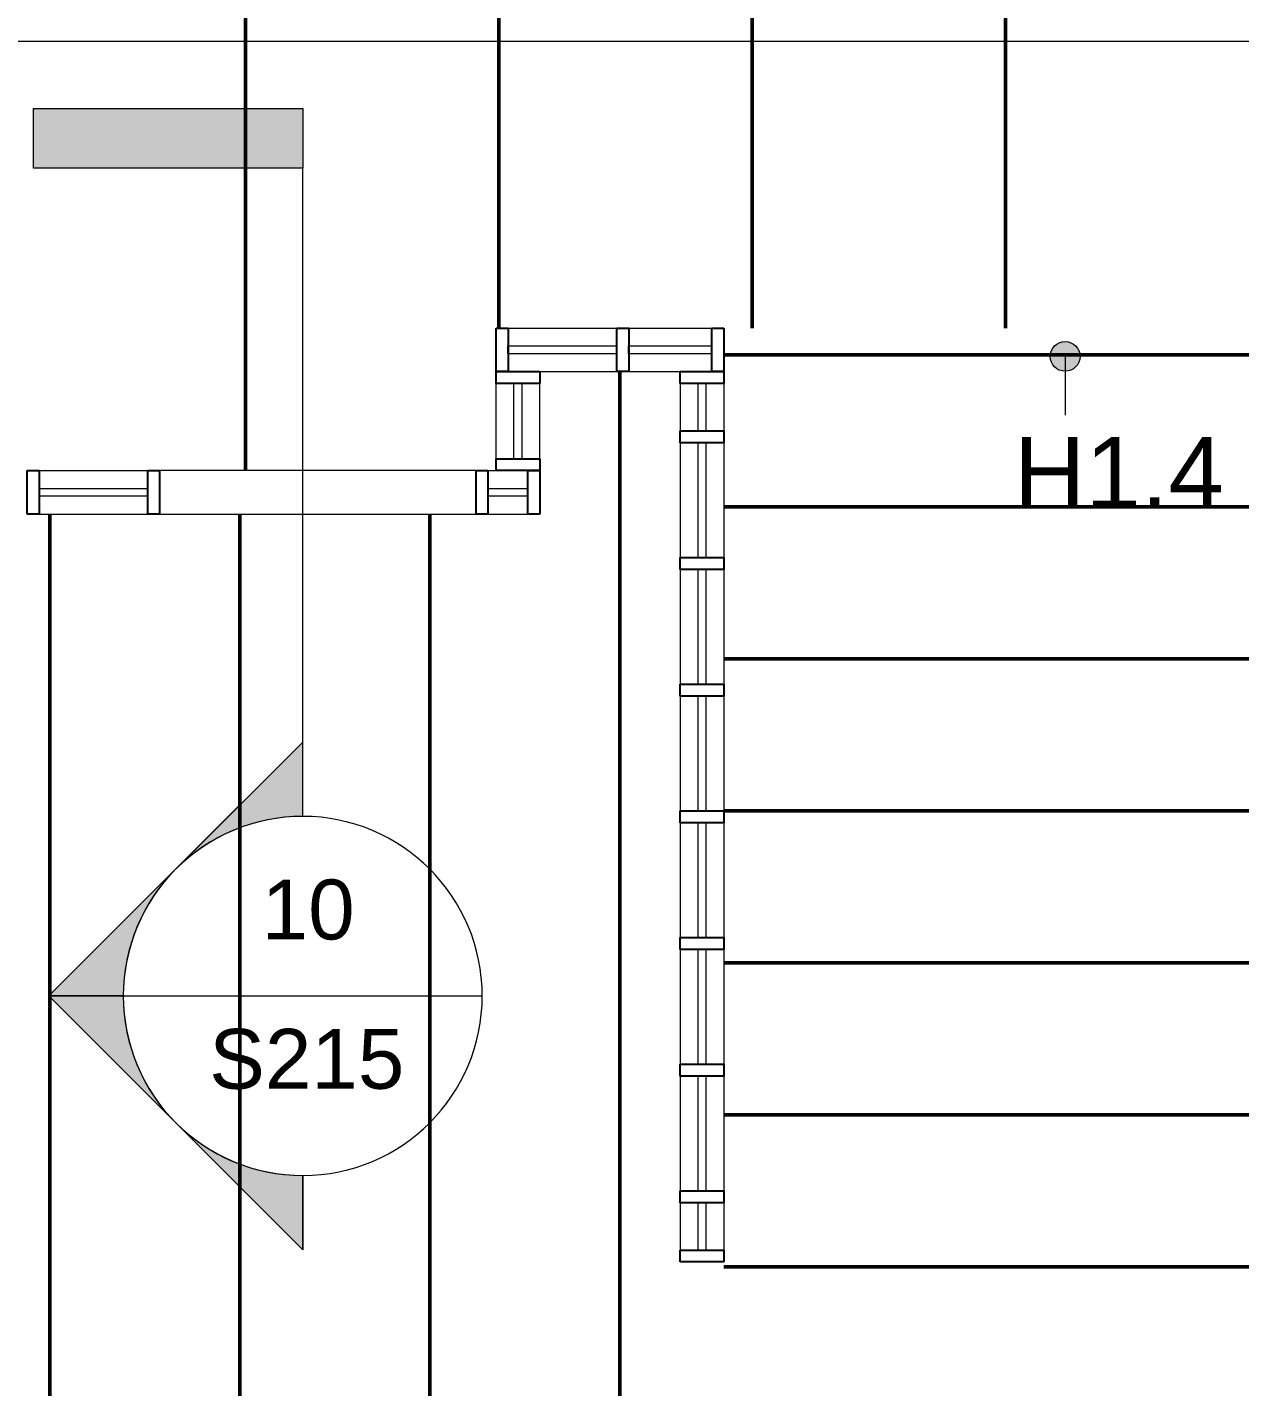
# Model space of a CAD drawing. Header units: inches. Extents: x -4036 to -1914, y 2 to 12338.
# Drawn here: x -2797.9 to -2644.7, y 10245.8 to 10417.5 of the extents above; entities that cross this region are included whole.
import ezdxf

# ---------------------------------------------------------------- set-up
doc = ezdxf.new("R2010")
doc.units = ezdxf.units.IN
doc.header["$MEASUREMENT"] = 0
for name, color, linetype, lineweight in [('A-DETL-GENF', 92, 'Continuous', 9), ('A-GLAZ-CURT', 52, 'Continuous', 9), ('A-GLAZ-CWMG', 51, 'Continuous', 9), ('G-ANNO-SYMB', 111, 'Continuous', 9), ('S-BEAM', 12, 'Continuous', 9), ('S-BEAM-ANLY', 10, 'Continuous', 50), ('S-BEAM-IDEN', 2, 'Continuous', 9)]:
    doc.layers.add(name, color=color, linetype=linetype, lineweight=lineweight)
doc.styles.add('Arial_2', font='arial.ttf', dxfattribs={"height": 7.559055})
doc.styles.add('Arial_3', font='arial.ttf', dxfattribs={"height": 9})

# ---------------------------------------------------------------- blocks, each defined once
blk = doc.blocks.new('System Panel - PlyWood-1273696-FRAMING PLAN - 2ND FLOOR')
at = {"layer": 'A-GLAZ-CURT', "lineweight": 18}
for p, q in [((-7.25, -0.5), (-7.25, 0.5)), ((-7.25, 0.5), (6.48, 0.5)), ((6.48, 0.5), (6.48, -0.5)), ((6.48, -0.5), (-7.25, -0.5))]:
    blk.add_line(p, q, dxfattribs=at)
blk = doc.blocks.new('Rectangular Mullion - 5 1_2_-V19-FRAMING PLAN - 2ND FLOOR')
at = {"layer": 'A-GLAZ-CWMG'}
for p, q in [((-3504.67, 11024.71), (-3504.67, 11010.99)), ((-3499.17, 11024.71), (-3499.17, 11010.99))]:
    blk.add_line(p, q, dxfattribs=at)
blk = doc.blocks.new('Rectangular Mullion - 5 1_2_-748986-FRAMING PLAN - 2ND FLOOR')
at = {"layer": 'A-GLAZ-CWMG', "lineweight": 25}
for p, q in [((0, 2.75), (-1.5, 2.75)), ((-1.5, 2.75), (-1.5, -2.75)), ((0, -2.75), (0, 2.75)), ((-1.5, -2.75), (0, -2.75))]:
    blk.add_line(p, q, dxfattribs=at)
blk = doc.blocks.new('Rectangular Mullion - 5 1_2_-748984-FRAMING PLAN - 2ND FLOOR')
at = {"layer": 'A-GLAZ-CWMG', "lineweight": 25}
for p, q in [((0.75, 2.75), (-0.75, 2.75)), ((-0.75, 2.75), (-0.75, -2.75)), ((0.75, -2.75), (0.75, 2.75)), ((-0.75, -2.75), (0.75, -2.75))]:
    blk.add_line(p, q, dxfattribs=at)
blk = doc.blocks.new('Rectangular Mullion - 5 1_2_-757408-FRAMING PLAN - 2ND FLOOR')
at = {"layer": 'A-GLAZ-CWMG'}
for p, q in [((-3504.67, 11009.49), (-3504.67, 10993.46)), ((-3499.17, 10993.46), (-3499.17, 11009.49))]:
    blk.add_line(p, q, dxfattribs=at)
blk = doc.blocks.new('Rectangular Mullion - 5 1_2_-793943-FRAMING PLAN - 2ND FLOOR')
at = {"layer": 'A-GLAZ-CWMG', "lineweight": 25}
for p, q in [((0, 2.75), (-1.5, 2.75)), ((-1.5, 2.75), (-1.5, -2.75)), ((0, -2.75), (0, 2.75)), ((-1.5, -2.75), (0, -2.75))]:
    blk.add_line(p, q, dxfattribs=at)
blk = doc.blocks.new('Rectangular Mullion - 5 1_2_-749713-FRAMING PLAN - 2ND FLOOR')
at = {"layer": 'A-GLAZ-CWMG', "lineweight": 25}
for p, q in [((-1.5, 2.75), (0, 2.75)), ((-1.5, -2.75), (-1.5, 2.75)), ((0, 2.75), (0, -2.75)), ((0, -2.75), (-1.5, -2.75))]:
    blk.add_line(p, q, dxfattribs=at)
blk = doc.blocks.new('System Panel - PlyWood-1273104-FRAMING PLAN - 2ND FLOOR')
at = {"layer": 'A-GLAZ-CURT', "lineweight": 18}
for p, q in [((-4.75, -0.5), (-4.75, 0.5)), ((-4.75, 0.5), (4.75, 0.5)), ((4.75, 0.5), (4.75, -0.5)), ((4.75, -0.5), (-4.75, -0.5))]:
    blk.add_line(p, q, dxfattribs=at)
blk = doc.blocks.new('Rectangular Mullion - 5 1_2_-1273105-FRAMING PLAN - 2ND FLOOR')
at = {"layer": 'A-GLAZ-CWMG'}
for p, q in [((-2738.67, 11726.24), (-2738.67, 11735.74)), ((-2733.17, 11726.24), (-2733.17, 11735.74))]:
    blk.add_line(p, q, dxfattribs=at)
blk = doc.blocks.new('Rectangular Mullion - 5 1_2_-753149-FRAMING PLAN - 2ND FLOOR')
at = {"layer": 'A-GLAZ-CWMG', "lineweight": 25}
for p, q in [((0, 2.75), (-1.5, 2.75)), ((-1.5, 2.75), (-1.5, -2.75)), ((0, -2.75), (0, 2.75)), ((-1.5, -2.75), (0, -2.75))]:
    blk.add_line(p, q, dxfattribs=at)
blk = doc.blocks.new('Rectangular Mullion - 5 1_2_-753150-FRAMING PLAN - 2ND FLOOR')
at = {"layer": 'A-GLAZ-CWMG', "lineweight": 25}
for p, q in [((-1.5, 2.75), (0, 2.75)), ((-1.5, -2.75), (-1.5, 2.75)), ((0, 2.75), (0, -2.75)), ((0, -2.75), (-1.5, -2.75))]:
    blk.add_line(p, q, dxfattribs=at)
blk = doc.blocks.new('System Panel - PlyWood-764934-FRAMING PLAN - 2ND FLOOR')
at = {"layer": 'A-GLAZ-CURT', "lineweight": 18}
for p, q in [((-6.88, -0.5), (-6.88, 0.5)), ((-6.88, 0.5), (6.88, 0.5)), ((6.88, 0.5), (6.88, -0.5)), ((6.88, -0.5), (-6.88, -0.5))]:
    blk.add_line(p, q, dxfattribs=at)
blk = doc.blocks.new('System Panel - PlyWood-1273150-FRAMING PLAN - 2ND FLOOR')
at = {"layer": 'A-GLAZ-CURT', "lineweight": 18}
for p, q in [((-5.26, -0.5), (-5.26, 0.5)), ((-5.26, 0.5), (5.26, 0.5)), ((5.26, 0.5), (5.26, -0.5)), ((5.26, -0.5), (-5.26, -0.5))]:
    blk.add_line(p, q, dxfattribs=at)
blk = doc.blocks.new('Rectangular Mullion - 5 1_2_-1273148-FRAMING PLAN - 2ND FLOOR')
at = {"layer": 'A-GLAZ-CWMG'}
for p, q in [((-2726.66, 11724.74), (-2733.17, 11724.74)), ((-2726.66, 11719.24), (-2737.17, 11719.24))]:
    blk.add_line(p, q, dxfattribs=at)
blk = doc.blocks.new('Rectangular Mullion - 5 1_2_-V4-FRAMING PLAN - 2ND FLOOR')
at = {"layer": 'A-GLAZ-CWMG'}
for p, q in [((-2715.41, 11724.74), (-2725.16, 11724.74)), ((-2711.41, 11719.24), (-2725.16, 11719.24))]:
    blk.add_line(p, q, dxfattribs=at)
blk = doc.blocks.new('Rectangular Mullion - 5 1_2_-748987-FRAMING PLAN - 2ND FLOOR')
at = {"layer": 'A-GLAZ-CWMG', "lineweight": 25}
for p, q in [((-1.5, 2.75), (0, 2.75)), ((-1.5, -2.75), (-1.5, 2.75)), ((0, 2.75), (0, -2.75)), ((0, -2.75), (-1.5, -2.75))]:
    blk.add_line(p, q, dxfattribs=at)
blk = doc.blocks.new('System Panel - PlyWood-1273181-FRAMING PLAN - 2ND FLOOR')
at = {"layer": 'A-GLAZ-CURT', "lineweight": 18}
for p, q in [((-2.99, -0.5), (-2.99, 0.5)), ((-2.99, 0.5), (2.99, 0.5)), ((2.99, 0.5), (2.99, -0.5)), ((2.99, -0.5), (-2.99, -0.5))]:
    blk.add_line(p, q, dxfattribs=at)
blk = doc.blocks.new('System Panel - PlyWood-764936-FRAMING PLAN - 2ND FLOOR')
at = {"layer": 'A-GLAZ-CURT', "lineweight": 18}
for p, q in [((-7.25, -0.5), (-7.25, 0.5)), ((-7.25, 0.5), (7.25, 0.5)), ((7.25, 0.5), (7.25, -0.5)), ((7.25, -0.5), (-7.25, -0.5))]:
    blk.add_line(p, q, dxfattribs=at)
blk = doc.blocks.new('Rectangular Mullion - 5 1_2_-1273179-FRAMING PLAN - 2ND FLOOR')
at = {"layer": 'A-GLAZ-CWMG'}
for p, q in [((-2715.41, 10372.54), (-2715.41, 10366.56)), ((-2709.91, 10372.54), (-2709.91, 10366.56))]:
    blk.add_line(p, q, dxfattribs=at)
blk = doc.blocks.new('Rectangular Mullion - 5 1_2_-748981-FRAMING PLAN - 2ND FLOOR')
at = {"layer": 'A-GLAZ-CWMG'}
for p, q in [((-2522.7, 11828.21), (-2522.7, 11813.71)), ((-2517.2, 11828.21), (-2517.2, 11813.71))]:
    blk.add_line(p, q, dxfattribs=at)
blk = doc.blocks.new('TRUSS - 22_-V51-FRAMING PLAN - 2ND FLOOR')
at = {"layer": 'S-BEAM'}
blk.add_line((164.15, 0), (-192.8, 0), dxfattribs=at)
blk = doc.blocks.new('TRUSS - 22_-1469617-FRAMING PLAN - 2ND FLOOR')
at = {"layer": 'S-BEAM'}
blk.add_line((155.15, 0), (-183.8, 0), dxfattribs=at)
blk = doc.blocks.new('TRUSS - 22_-1506488-FRAMING PLAN - 2ND FLOOR')
at = {"layer": 'S-BEAM'}
blk.add_line((93.60625, 0), (-93.60625, 0), dxfattribs=at)
blk = doc.blocks.new('TRUSS - 22_-V87-FRAMING PLAN - 2ND FLOOR')
at = {"layer": 'S-BEAM'}
for p, q in [((18.27, 0), (-93.61, 0)), ((93.61, 0), (21.77, 0))]:
    blk.add_line(p, q, dxfattribs=at)
blk = doc.blocks.new('TRUSS - 22_-V88-FRAMING PLAN - 2ND FLOOR')
at = {"layer": 'S-BEAM'}
for p, q in [((19.52, 0), (-93.61, 0)), ((93.61, 0), (20.52, 0))]:
    blk.add_line(p, q, dxfattribs=at)
blk = doc.blocks.new('Rectangular Mullion - 5 1_2_-1273157-FRAMING PLAN - 2ND FLOOR')
at = {"layer": 'A-GLAZ-CWMG'}
for p, q in [((-3504.67, 10967.99), (-3504.67, 10962.96)), ((-3499.17, 10967.99), (-3499.17, 10966.96))]:
    blk.add_line(p, q, dxfattribs=at)
blk = doc.blocks.new('System Panel - PlyWood-1273697-FRAMING PLAN - 2ND FLOOR')
at = {"layer": 'A-GLAZ-CURT', "lineweight": 18}
for p, q in [((1.85, -0.5), (1.85, 0.5)), ((1.85, 0.5), (6.88, 0.5)), ((6.88, 0.5), (6.88, -0.5)), ((6.88, -0.5), (1.85, -0.5))]:
    blk.add_line(p, q, dxfattribs=at)
blk = doc.blocks.new('Rectangular Mullion - 5 1_2_-748983-FRAMING PLAN - 2ND FLOOR')
at = {"layer": 'A-GLAZ-CWMG'}
for p, q in [((-2749.17, 11742.74), (-2765.17, 11742.74)), ((-2765.17, 11737.24), (-2749.17, 11737.24))]:
    blk.add_line(p, q, dxfattribs=at)
blk = doc.blocks.new('Rectangular Mullion - 5 1_2_-1273695-FRAMING PLAN - 2ND FLOOR')
at = {"layer": 'A-GLAZ-CWMG'}
for p, q in [((-3504.67, 10977.46), (-3504.67, 10969.49)), ((-3499.17, 10969.49), (-3499.17, 10977.46))]:
    blk.add_line(p, q, dxfattribs=at)
blk = doc.blocks.new('Rectangular Mullion - 5 1_2_-1273184-FRAMING PLAN - 2ND FLOOR')
at = {"layer": 'A-GLAZ-CWMG'}
for p, q in [((-2715.41, 11732.21), (-2715.41, 11726.24)), ((-2709.91, 11732.21), (-2709.91, 11726.24))]:
    blk.add_line(p, q, dxfattribs=at)
blk = doc.blocks.new('TRUSSES - TRUSSES-1505260-FRAMING PLAN - 2ND FLOOR')
at = {"layer": 'A-DETL-GENF'}
blk.add_line((-12.61, 0), (-483.31, 0), dxfattribs=at)
blk = doc.blocks.new('Vista de diseño - Extremo final de sección - Rellenado-14997-FRAMING PLAN - 2ND FLOOR')
at = {"layer": 'G-ANNO-SYMB'}
blk.add_hatch(color=256, dxfattribs=at).paths.add_polyline_path([(0, 0.3543), (0, 0), (-0.0787, 0), (-0.0787, 0.3543)], flags=0)
for p, q in [((0, 0.3543), (-0.0787, 0.3543)), ((-0.0787, 0.3543), (-0.0787, 0)), ((0, 0), (0, 0.3543)), ((-0.0787, 0), (0, 0))]:
    blk.add_line(p, q, dxfattribs=at)
blk = doc.blocks.new('Vista de diseño - Extremo inicial de sección - Rellenado-1561-FRAMING PLAN - 2ND FLOOR')
at = {"layer": 'G-ANNO-SYMB'}
h = blk.add_hatch(color=256, dxfattribs=at)
edge = h.paths.add_edge_path(flags=0)
edge.add_line((-0.2362, 0.3341), (-0.2362, 0.2362))
edge.add_arc((-0.2362, 0), 0.2362, 90, 135)
edge.add_line((-0.4033, 0.167), (-0.2362, 0.3341))
h = blk.add_hatch(color=256, dxfattribs=at)
edge = h.paths.add_edge_path(flags=0)
edge.add_line((-0.2362, 0.3341), (-0.0692, 0.167))
edge.add_arc((-0.2362, 0), 0.2362, 45, 90)
edge.add_line((-0.2362, 0.2362), (-0.2362, 0.3341))
h = blk.add_hatch(color=256, dxfattribs=at)
edge = h.paths.add_edge_path(flags=0)
edge.add_line((-0.5703, 0), (-0.4033, 0.167))
edge.add_arc((-0.2362, 0), 0.2362, 135, 180)
edge.add_line((-0.4724, 0), (-0.5703, 0))
h = blk.add_hatch(color=256, dxfattribs=at)
edge = h.paths.add_edge_path(flags=0)
edge.add_line((0.0978, 0), (0, 0))
edge.add_arc((-0.2362, 0), 0.2362, 360, 405)
edge.add_line((-0.0692, 0.167), (0.0978, 0))
for p, q in [((-0.2362, 0.3341), (-0.5703, 0)), ((-0.2362, 0.3341), (-0.4033, 0.167)), ((-0.2362, 0.3341), (0.0978, 0)), ((-0.2362, 0.2362), (-0.2362, 0.3341)), ((-0.2362, 0.3341), (-0.2362, 0.2362)), ((-0.0692, 0.167), (-0.2362, 0.3341)), ((-0.4033, 0.167), (-0.5703, 0)), ((0.0978, 0), (-0.0692, 0.167)), ((-0.5703, 0), (-0.4724, 0)), ((0, 0), (0.0978, 0)), ((-0.4724, 0), (-0.5703, 0)), ((0, 0), (0.0978, 0))]:
    blk.add_line(p, q, dxfattribs=at)
for start, end in [(360, 180), (90, 135), (45, 90), (135, 180), (360, 45), (180, 360)]:
    blk.add_arc((-0.2362, 0), 0.2362, start, end, dxfattribs=at)

msp = doc.modelspace()

# ---------------------------------------------------------------- hatches: boundary and pattern name
at = {"layer": 'S-BEAM-IDEN'}
h = msp.add_hatch(color=256, dxfattribs=at)
edge = h.paths.add_edge_path(flags=0)
edge.add_arc((-2666.78, 10375.96), 1.88, 0, 360)

# ---------------------------------------------------------------- linework, layer by layer
at = {"layer": 'G-ANNO-SYMB'}
for p, q in [((-2763.1, 10317.86), (-2763.1, 10399.72)), ((-2785.78, 10295.18), (-2740.43, 10295.18))]:
    msp.add_line(p, q, dxfattribs=at)
at = {"layer": 'S-BEAM-ANLY', "color": 7}
for p, q in [((-2738.32, 10402.16), (-2738.32, 10447.41)), ((-2706.32, 10402.16), (-2706.32, 10447.41)), ((-2674.32, 10402.16), (-2674.32, 10447.41)), ((-2770.32, 10388.66), (-2770.32, 10442.91)), ((-2738.32, 10379.54), (-2738.32, 10402.16)), ((-2706.32, 10379.54), (-2706.32, 10402.16)), ((-2674.32, 10379.54), (-2674.32, 10402.16)), ((-2770.32, 10361.54), (-2770.32, 10388.66)), ((-2679.91, 10376.16), (-2709.91, 10376.16)), ((-2638.07, 10376.16), (-2679.91, 10376.16)), ((-2723.05, 10374.04), (-2723.05, 10344.04)), ((-2679.91, 10356.97), (-2709.91, 10356.97)), ((-2638.07, 10356.97), (-2679.91, 10356.97)), ((-2795.05, 10356.04), (-2795.05, 10326.04)), ((-2771.05, 10356.04), (-2771.05, 10326.04)), ((-2747.05, 10356.04), (-2747.05, 10326.04)), ((-2723.05, 10344.04), (-2723.05, 10018.44)), ((-2679.91, 10337.77), (-2709.91, 10337.77)), ((-2638.07, 10337.77), (-2679.91, 10337.77)), ((-2795.05, 10326.04), (-2795.05, 10018.44)), ((-2771.05, 10326.04), (-2771.05, 10018.44)), ((-2747.05, 10326.04), (-2747.05, 10018.44)), ((-2679.91, 10318.57), (-2709.91, 10318.57)), ((-2638.07, 10318.57), (-2679.91, 10318.57)), ((-2679.91, 10299.37), (-2709.91, 10299.37)), ((-2638.07, 10299.37), (-2679.91, 10299.37)), ((-2679.91, 10280.17), (-2709.91, 10280.17)), ((-2638.07, 10280.17), (-2679.91, 10280.17)), ((-2679.91, 10260.97), (-2709.91, 10260.97)), ((-2552.7, 10260.97), (-2679.91, 10260.97))]:
    msp.add_line(p, q, dxfattribs=at)
at = {"layer": 'S-BEAM-IDEN'}
msp.add_line((-2666.78, 10375.96), (-2666.78, 10368.52), dxfattribs=at)
msp.add_circle((-2666.78, 10375.96), 1.88, dxfattribs=at)

# ---------------------------------------------------------------- block references
at = {"layer": 'A-DETL-GENF', "rotation": 180}
msp.add_blockref('TRUSSES - TRUSSES-1505260-FRAMING PLAN - 2ND FLOOR', (-2924.37, 10415.79), dxfattribs=at)
at = {"layer": 'A-GLAZ-CURT'}
for name, p in [('System Panel - PlyWood-764934-FRAMING PLAN - 2ND FLOOR', (-2730.3, 10376.79)), ('System Panel - PlyWood-1273150-FRAMING PLAN - 2ND FLOOR', (-2716.67, 10376.79)), ('System Panel - PlyWood-1273696-FRAMING PLAN - 2ND FLOOR', (-2789.17, 10358.79)), ('System Panel - PlyWood-1273697-FRAMING PLAN - 2ND FLOOR', (-2741.55, 10358.79))]:
    msp.add_blockref(name, p, dxfattribs=at)
for name, p, rotation in [('System Panel - PlyWood-1273104-FRAMING PLAN - 2ND FLOOR', (-2735.92, 10367.79), 90), ('System Panel - PlyWood-1273181-FRAMING PLAN - 2ND FLOOR', (-2712.66, 10369.55), 269.9999999999998), ('System Panel - PlyWood-764936-FRAMING PLAN - 2ND FLOOR', (-2712.66, 10357.81), 269.9999999999998), ('System Panel - PlyWood-764936-FRAMING PLAN - 2ND FLOOR', (-2712.66, 10341.81), 269.9999999999998), ('System Panel - PlyWood-764936-FRAMING PLAN - 2ND FLOOR', (-2712.66, 10325.81), 269.9999999999998), ('System Panel - PlyWood-764936-FRAMING PLAN - 2ND FLOOR', (-2712.66, 10309.81), 269.9999999999998), ('System Panel - PlyWood-764936-FRAMING PLAN - 2ND FLOOR', (-2712.66, 10293.81), 269.9999999999998), ('System Panel - PlyWood-764936-FRAMING PLAN - 2ND FLOOR', (-2712.66, 10277.81), 269.9999999999998), ('System Panel - PlyWood-1273181-FRAMING PLAN - 2ND FLOOR', (-2712.66, 10266.08), 269.9999999999998)]:
    msp.add_blockref(name, p, dxfattribs=dict(at, rotation=rotation))
at = {"layer": 'A-GLAZ-CWMG'}
for name, p, rotation in [('Rectangular Mullion - 5 1_2_-748987-FRAMING PLAN - 2ND FLOOR', (-2738.67, 10376.79), 180), ('Rectangular Mullion - 5 1_2_-V4-FRAMING PLAN - 2ND FLOOR', (-5448.58, 22098.78), 180), ('Rectangular Mullion - 5 1_2_-1273148-FRAMING PLAN - 2ND FLOOR', (-5448.58, 22098.78), 180), ('Rectangular Mullion - 5 1_2_-748987-FRAMING PLAN - 2ND FLOOR', (-2712.66, 10374.04), 89.99999999999986), ('Rectangular Mullion - 5 1_2_-753150-FRAMING PLAN - 2ND FLOOR', (-2735.92, 10361.54), 270), ('Rectangular Mullion - 5 1_2_-V19-FRAMING PLAN - 2ND FLOOR', (8228.29, 13860.71), 90), ('Rectangular Mullion - 5 1_2_-757408-FRAMING PLAN - 2ND FLOOR', (8228.29, 13860.71), 90), ('Rectangular Mullion - 5 1_2_-748983-FRAMING PLAN - 2ND FLOOR', (-5514.35, 22098.78), 180), ('Rectangular Mullion - 5 1_2_-1273695-FRAMING PLAN - 2ND FLOOR', (8228.29, 13860.71), 90), ('Rectangular Mullion - 5 1_2_-749713-FRAMING PLAN - 2ND FLOOR', (-2741.2, 10358.79), 180), ('Rectangular Mullion - 5 1_2_-1273157-FRAMING PLAN - 2ND FLOOR', (8228.29, 13860.71), 90)]:
    msp.add_blockref(name, p, dxfattribs=dict(at, rotation=rotation))
at = {"layer": 'A-GLAZ-CWMG', "extrusion": (0, 0, -1)}
for name, p, rotation in [('Rectangular Mullion - 5 1_2_-748984-FRAMING PLAN - 2ND FLOOR', (2722.67, 10376.79), 180), ('Rectangular Mullion - 5 1_2_-748986-FRAMING PLAN - 2ND FLOOR', (2709.91, 10376.79), 180), ('Rectangular Mullion - 5 1_2_-753149-FRAMING PLAN - 2ND FLOOR', (2735.92, 10374.04), 90), ('Rectangular Mullion - 5 1_2_-748984-FRAMING PLAN - 2ND FLOOR', (2712.66, 10365.81), 270.0000000000002), ('Rectangular Mullion - 5 1_2_-748984-FRAMING PLAN - 2ND FLOOR', (2797.17, 10358.79), 180), ('Rectangular Mullion - 5 1_2_-793943-FRAMING PLAN - 2ND FLOOR', (2781.2, 10358.79), 180), ('Rectangular Mullion - 5 1_2_-748986-FRAMING PLAN - 2ND FLOOR', (2733.17, 10358.79), 180), ('Rectangular Mullion - 5 1_2_-748984-FRAMING PLAN - 2ND FLOOR', (2712.66, 10349.81), 270.0000000000002), ('Rectangular Mullion - 5 1_2_-748984-FRAMING PLAN - 2ND FLOOR', (2712.66, 10333.81), 270.0000000000002), ('Rectangular Mullion - 5 1_2_-748984-FRAMING PLAN - 2ND FLOOR', (2712.66, 10317.81), 270.0000000000002), ('Rectangular Mullion - 5 1_2_-748984-FRAMING PLAN - 2ND FLOOR', (2712.66, 10301.81), 270.0000000000002), ('Rectangular Mullion - 5 1_2_-748984-FRAMING PLAN - 2ND FLOOR', (2712.66, 10285.81), 270.0000000000002), ('Rectangular Mullion - 5 1_2_-748984-FRAMING PLAN - 2ND FLOOR', (2712.66, 10269.81), 270.0000000000002), ('Rectangular Mullion - 5 1_2_-748986-FRAMING PLAN - 2ND FLOOR', (2712.66, 10261.59), 270.0000000000002)]:
    msp.add_blockref(name, p, dxfattribs=dict(at, rotation=rotation))
at = {"layer": 'A-GLAZ-CWMG'}
for name, p in [('Rectangular Mullion - 5 1_2_-1273105-FRAMING PLAN - 2ND FLOOR', (0, -1363.2)), ('Rectangular Mullion - 5 1_2_-1273179-FRAMING PLAN - 2ND FLOOR', (0, 0)), ('Rectangular Mullion - 5 1_2_-748981-FRAMING PLAN - 2ND FLOOR', (-192.71, -1463.15)), ('Rectangular Mullion - 5 1_2_-748981-FRAMING PLAN - 2ND FLOOR', (-192.71, -1479.15)), ('Rectangular Mullion - 5 1_2_-748981-FRAMING PLAN - 2ND FLOOR', (-192.71, -1495.15)), ('Rectangular Mullion - 5 1_2_-748981-FRAMING PLAN - 2ND FLOOR', (-192.71, -1511.15)), ('Rectangular Mullion - 5 1_2_-748981-FRAMING PLAN - 2ND FLOOR', (-192.71, -1527.15)), ('Rectangular Mullion - 5 1_2_-748981-FRAMING PLAN - 2ND FLOOR', (-192.71, -1543.15)), ('Rectangular Mullion - 5 1_2_-1273184-FRAMING PLAN - 2ND FLOOR', (0, -1463.15))]:
    msp.add_blockref(name, p, dxfattribs=at)
at = {"layer": 'G-ANNO-SYMB', "extrusion": (0, 0, -1), "xscale": 95.99999999999994, "yscale": 95.99999999999994, "zscale": 95.99999999999994, "rotation": 270.0000000000002}
msp.add_blockref('Vista de diseño - Extremo final de sección - Rellenado-14997-FRAMING PLAN - 2ND FLOOR', (2763.1, 10399.72), dxfattribs=at)
at = {"layer": 'G-ANNO-SYMB', "xscale": 95.99999999999994, "yscale": 95.99999999999994, "zscale": 95.99999999999994, "rotation": 90}
msp.add_blockref('Vista de diseño - Extremo inicial de sección - Rellenado-1561-FRAMING PLAN - 2ND FLOOR', (-2763.1, 10317.86), dxfattribs=at)
at = {"layer": 'S-BEAM'}
for name, p, rotation in [('TRUSS - 22_-V87-FRAMING PLAN - 2ND FLOOR', (-2616.3, 10376.16), 180), ('TRUSS - 22_-V51-FRAMING PLAN - 2ND FLOOR', (-2723.05, 10181.24), 270.0000000000004), ('TRUSS - 22_-V87-FRAMING PLAN - 2ND FLOOR', (-2616.3, 10356.97), 180), ('TRUSS - 22_-1469617-FRAMING PLAN - 2ND FLOOR', (-2795.05, 10172.24), 270.0000000000003), ('TRUSS - 22_-1469617-FRAMING PLAN - 2ND FLOOR', (-2771.05, 10172.24), 270.0000000000003), ('TRUSS - 22_-1469617-FRAMING PLAN - 2ND FLOOR', (-2747.05, 10172.24), 270.0000000000003), ('TRUSS - 22_-V87-FRAMING PLAN - 2ND FLOOR', (-2616.3, 10337.77), 180), ('TRUSS - 22_-V88-FRAMING PLAN - 2ND FLOOR', (-2616.3, 10318.57), 180), ('TRUSS - 22_-V88-FRAMING PLAN - 2ND FLOOR', (-2616.3, 10299.37), 180), ('TRUSS - 22_-V87-FRAMING PLAN - 2ND FLOOR', (-2616.3, 10280.17), 180), ('TRUSS - 22_-1506488-FRAMING PLAN - 2ND FLOOR', (-2616.3, 10260.97), 180)]:
    msp.add_blockref(name, p, dxfattribs=dict(at, rotation=rotation))

# ---------------------------------------------------------------- texts
at = {"layer": 'G-ANNO-SYMB', "char_height": 7.559, "attachment_point": 1, "style": 'Arial_2'}
for s, insert, width in [('10', (-2768.29, 10309.88), 14.544), ('S215', (-2774.93, 10291.02), 30.603)]:
    msp.add_mtext(s, dxfattribs=dict(at, insert=insert, width=width))
at = {"layer": 'S-BEAM-IDEN', "insert": (-2673.28, 10365.77), "char_height": 9, "width": 32.421, "attachment_point": 1, "style": 'Arial_3'}
msp.add_mtext('H1.4', dxfattribs=at)

doc.saveas('drawing.dxf')
